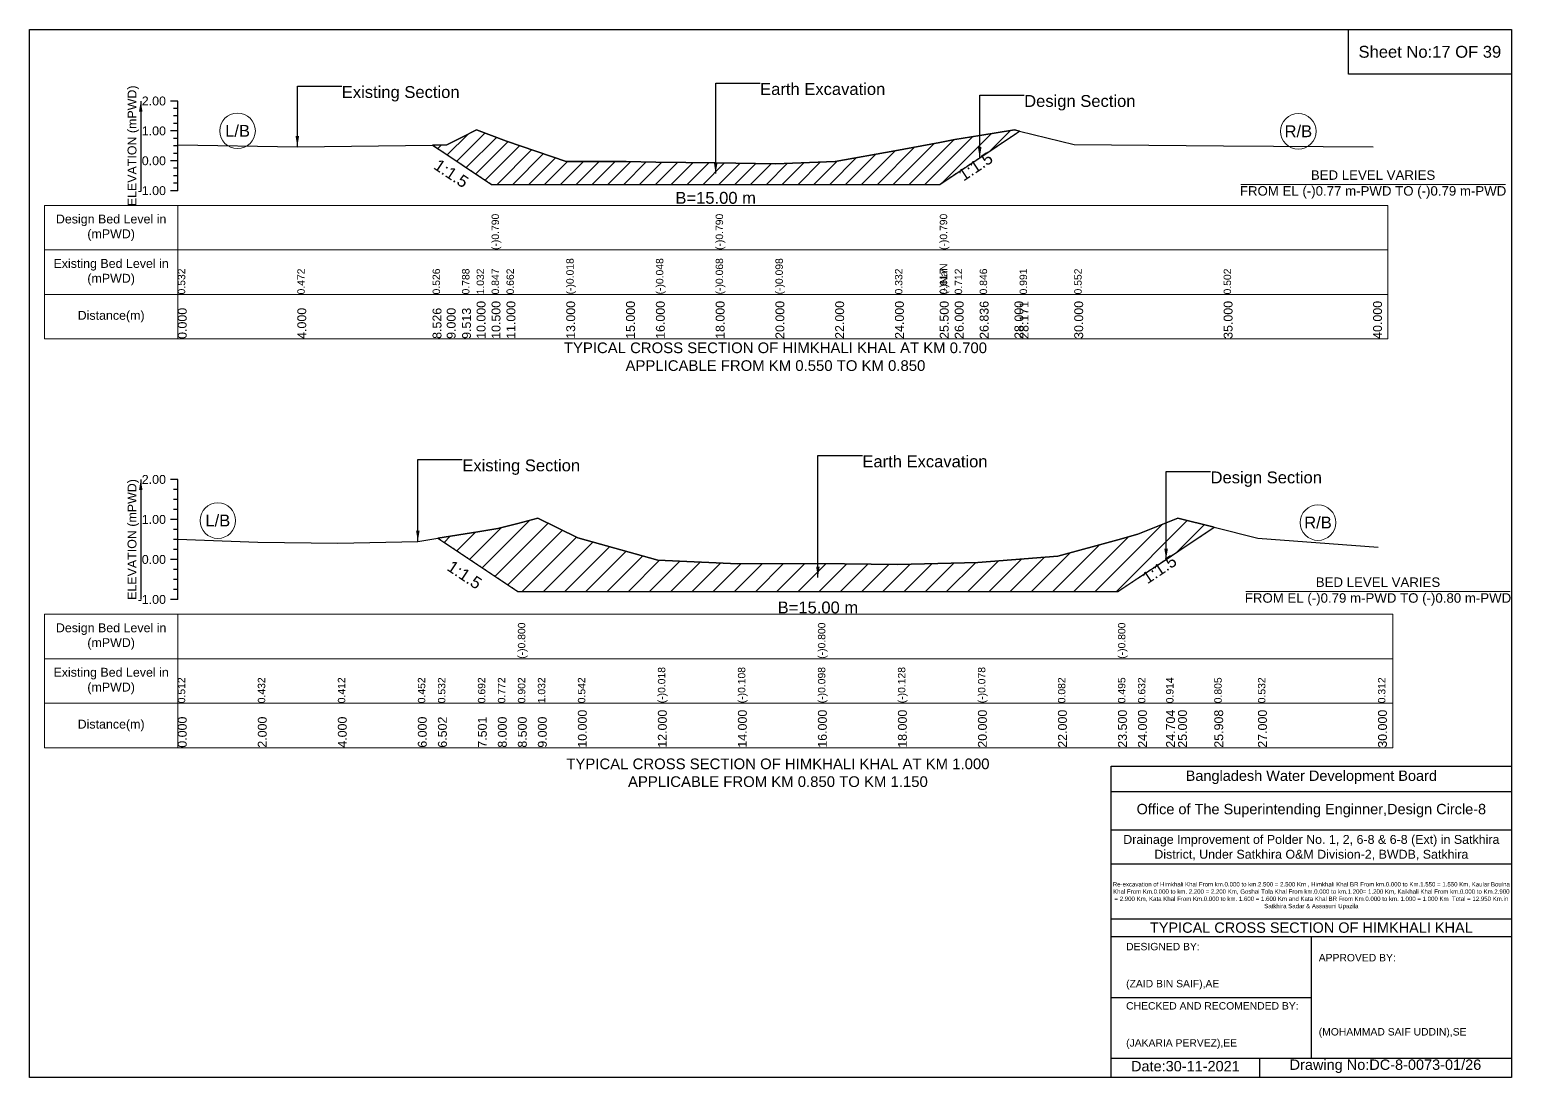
# Model space of a CAD drawing. Header units: inches. Extents: x 93000 to 486000, y -4242 to 0.
# Drawn here: x 260000 to 266000, y -4242 to 0 of the extents above; entities that cross this region are included whole.
import ezdxf

# ---------------------------------------------------------------- set-up
doc = ezdxf.new("R2010")
doc.units = ezdxf.units.IN
doc.header["$LTSCALE"] = 7
doc.header["$MEASUREMENT"] = 0
doc.linetypes.add('DASHED', pattern=[0.75, 0.5, -0.25])
for name, color, linetype, lineweight in [('Cross section Data Border', 7, 'Continuous', 9), ('Cross Section Labels', 7, 'Continuous', 9), ('Design_Bed_Level for Xsection', 7, 'DASHED', 25), ('Existing_Bed_Level for Xsection', 7, 'Continuous', 25), ('Long Section Labels', 7, 'Continuous', 9)]:
    doc.layers.add(name, color=color, linetype=linetype, lineweight=lineweight)
doc.styles.get("Standard").update_dxf_attribs({"font": 'arial.ttf'})
doc.dimstyles.get("Standard").update_dxf_attribs({"dimtxt": 0.18, "dimasz": 0.18, "dimexe": 0.18, "dimexo": 0.0625, "dimgap": 0.09, "dimtad": 0, "dimtih": 1, "dimtoh": 1, "dimdec": 4, "dimzin": 0, "dimdsep": 46, "dimtxsty": 'Standard', "dimcen": 0.09, "dimadec": 0, "dimazin": 0, "dimtfac": 1, "dimtdec": 4, "dimtofl": 0, "dimtmove": 0, "dimatfit": 3, "dimfxl": 1, "dimtolj": 1, "dimtzin": 0, "dimarcsym": 0})

msp = doc.modelspace()

# ---------------------------------------------------------------- hatches: boundary and pattern name
at = {"layer": 'Existing_Bed_Level for Xsection'}
h = msp.add_hatch(dxfattribs=at)
h.set_pattern_fill('ANSI31', color=256, scale=363, style=0)
h.paths.add_polyline_path([(261631.6, -467.5), (261689, -505.7), (261751, -547.1), (261810, -586.4), (261870.5, -626.7), (261931, -626.7), (262173, -626.7), (262415, -626.7), (262536, -626.7), (262778, -626.7), (263020, -626.7), (263262, -626.7), (263504, -626.7), (263685.5, -626.7), (263746, -586.4), (263847.1, -519), (263988, -425.1), (264008.7, -411.2), (263988, -406.3), (263847.1, -428.8), (263746, -445), (263685.5, -456.5), (263504, -491), (263262, -533.3), (263020, -543), (262778, -539.4), (262536, -537), (262415, -533.3), (262173, -533.3), (261931, -451), (261870.5, -428.7), (261810, -406.3), (261751, -435.7), (261689, -466.8)])
h = msp.add_hatch(dxfattribs=at)
h.set_pattern_fill('ANSI31', color=256, scale=486, style=0)
h.paths.add_polyline_path([(261653.3, -2059), (261815.1, -2167), (261896, -2220.9), (261977, -2274.9), (262058, -2274.9), (262220, -2274.9), (262544, -2274.9), (262868, -2274.9), (263192, -2274.9), (263516, -2274.9), (263840, -2274.9), (264164, -2274.9), (264407, -2274.9), (264488, -2220.9), (264602, -2144.9), (264650, -2112.9), (264797, -2014.8), (264650, -1978.1), (264602, -1997.3), (264488, -2042.9), (264407, -2065.2), (264164, -2132), (263840, -2157.9), (263516, -2166), (263192, -2161.1), (262868, -2162.8), (262544, -2148.2), (262220, -2057.5), (262058, -1978.1), (261977, -1999.1), (261896, -2020.2), (261815.1, -2033.1)])

# ---------------------------------------------------------------- linework, layer by layer
for points in [[(260000, 0), (266000, 0), (266000, -4242), (260000, -4242)], [(265340, 0), (266000, 0), (266000, -180), (265340, -180)]]:
    msp.add_lwpolyline(points, close=True)
for points in [[(264380, -4242), (264380, -2982), (266000, -2982)], [(264380, -3084), (266000, -3084)], [(264380, -3240), (266000, -3240)], [(264380, -3378), (266000, -3378)], [(264380, -3600), (266000, -3600)], [(264380, -3672), (266000, -3672)], [(265190, -3672), (265190, -4164)], [(264380, -3918), (265190, -3918)], [(264380, -4164), (266000, -4164)], [(264980, -4164), (264980, -4242)]]:
    msp.add_lwpolyline(points)
at = {"layer": 'Cross section Data Border'}
for points in [[(260060, -712.1), (265500, -712.1), (265500, -1252.1), (260060, -1252.1)], [(260060, -2367.3), (265520, -2367.3), (265520, -2907.3), (260060, -2907.3)]]:
    msp.add_lwpolyline(points, close=True, dxfattribs=at)
for points in [[(260600, -712.1), (260600, -1252.1)], [(260060, -892.1), (265500, -892.1)], [(260060, -1072.1), (265500, -1072.1)], [(260600, -2367.3), (260600, -2907.3)], [(260060, -2547.3), (265520, -2547.3)], [(260060, -2727.3), (265520, -2727.3)]]:
    msp.add_lwpolyline(points, dxfattribs=at)
at = {"layer": 'Cross Section Labels'}
for points in [[(264904.2, -626.7), (265975.8, -626.7)], [(264924.2, -2274.9), (265995.8, -2274.9)]]:
    msp.add_lwpolyline(points, dxfattribs=at)
for centre in [(260842, -409.9), (265137.5, -411.7), (260762, -1987.8), (265217, -1995.9)]:
    msp.add_circle(centre, 72, dxfattribs=at)
at = {"layer": 'Design_Bed_Level for Xsection'}
for points in [[(261631.6, -467.5), (261751, -547.1), (261870.5, -626.7), (262778, -626.7), (263685.5, -626.7), (263847.1, -519), (264008.7, -411.2)], [(261653.3, -2059), (261815.1, -2167), (261977, -2274.9), (263192, -2274.9), (264407, -2274.9), (264602, -2144.9), (264797, -2014.8)]]:
    msp.add_lwpolyline(points, dxfattribs=at)
at = {"layer": 'Existing_Bed_Level for Xsection'}
for points in [[(260600, -289.1), (260570, -289.1)], [(260600, -652.1), (260600, -531.1), (260600, -410.1), (260600, -289.1)], [(260600, -319.4), (260582, -319.4)], [(260600, -349.6), (260582, -349.6)], [(260600, -410.1), (260570, -410.1)], [(260600, -379.9), (260582, -379.9)], [(260600, -466.8), (261084, -474), (261631.6, -467.5), (261689, -466.8), (261751, -435.7), (261810, -406.3), (261870.5, -428.7), (261870.5, -428.7), (261931, -451), (262173, -533.3), (262415, -533.3), (262536, -537), (262778, -539.4), (262778, -539.4), (263020, -543), (263262, -533.3), (263504, -491), (263685.5, -456.5), (263685.5, -456.5), (263746, -445), (263847.1, -428.8), (263988, -406.3), (264008.7, -411.2), (264230, -464.4), (264835, -470.4), (265440, -474)], [(260600, -440.4), (260582, -440.4)], [(260600, -470.6), (260582, -470.6)], [(260600, -531.1), (260570, -531.1)], [(260600, -500.9), (260582, -500.9)], [(260600, -561.4), (260582, -561.4)], [(260600, -591.6), (260582, -591.6)], [(260600, -652.1), (260570, -652.1)], [(260600, -621.9), (260582, -621.9)], [(260600, -1821.3), (260570, -1821.3)], [(260600, -2307.3), (260600, -2145.3), (260600, -1983.3), (260600, -1821.3)], [(260600, -1861.8), (260582, -1861.8)], [(260600, -1902.3), (260582, -1902.3)], [(260600, -1942.8), (260582, -1942.8)], [(260600, -2062.3), (260924, -2075.3), (261248, -2078.5), (261572, -2072), (261653.3, -2059), (261815.1, -2033.1), (261896, -2020.2), (261977, -1999.1), (261977, -1999.1), (262058, -1978.1), (262220, -2057.5), (262544, -2148.2), (262868, -2162.8), (263192, -2161.1), (263192, -2161.1), (263516, -2166), (263840, -2157.9), (264164, -2132), (264407, -2065.2), (264407, -2065.2), (264488, -2042.9), (264602, -1997.3), (264650, -1978.1), (264797, -2014.8), (264974, -2059.1), (265460, -2094.7)], [(260600, -1983.3), (260570, -1983.3)], [(260600, -2023.8), (260582, -2023.8)], [(260600, -2064.3), (260582, -2064.3)], [(260600, -2145.3), (260570, -2145.3)], [(260600, -2104.8), (260582, -2104.8)], [(260600, -2185.8), (260582, -2185.8)], [(260600, -2226.3), (260582, -2226.3)], [(260600, -2266.8), (260582, -2266.8)], [(260600, -2307.3), (260570, -2307.3)]]:
    msp.add_lwpolyline(points, dxfattribs=at)
for points in [[(261631.6, -467.5), (261689, -505.7), (261751, -547.1), (261810, -586.4), (261870.5, -626.7), (261870.5, -626.7), (261931, -626.7), (262173, -626.7), (262415, -626.7), (262536, -626.7), (262778, -626.7), (262778, -626.7), (263020, -626.7), (263262, -626.7), (263504, -626.7), (263685.5, -626.7), (263685.5, -626.7), (263746, -586.4), (263847.1, -519), (263988, -425.1), (264008.7, -411.2), (263988, -406.3), (263847.1, -428.8), (263746, -445), (263685.5, -456.5), (263685.5, -456.5), (263504, -491), (263262, -533.3), (263020, -543), (262778, -539.4), (262778, -539.4), (262536, -537), (262415, -533.3), (262173, -533.3), (261931, -451), (261870.5, -428.7), (261870.5, -428.7), (261810, -406.3), (261751, -435.7), (261689, -466.8)], [(261653.3, -2059), (261653.3, -2059), (261815.1, -2167), (261896, -2220.9), (261977, -2274.9), (261977, -2274.9), (262058, -2274.9), (262220, -2274.9), (262544, -2274.9), (262868, -2274.9), (263192, -2274.9), (263192, -2274.9), (263516, -2274.9), (263840, -2274.9), (264164, -2274.9), (264407, -2274.9), (264407, -2274.9), (264488, -2220.9), (264602, -2144.9), (264650, -2112.9), (264797, -2014.8), (264797, -2014.8), (264797, -2014.8), (264650, -1978.1), (264602, -1997.3), (264488, -2042.9), (264407, -2065.2), (264407, -2065.2), (264164, -2132), (263840, -2157.9), (263516, -2166), (263192, -2161.1), (263192, -2161.1), (262868, -2162.8), (262544, -2148.2), (262220, -2057.5), (262058, -1978.1), (261977, -1999.1), (261977, -1999.1), (261896, -2020.2), (261815.1, -2033.1), (261653.3, -2059)]]:
    msp.add_lwpolyline(points, close=True, dxfattribs=at)

# ---------------------------------------------------------------- texts
at = {"attachment_point": 5}
for s, insert, char_height in [('Sheet No:17 OF 39', (265670, -90), 48), ('Bangladesh Water Development Board', (265190, -3027), 42), ('Office of The Superintending Enginner,Design Circle-8', (265190, -3162), 42)]:
    msp.add_mtext(s, dxfattribs=dict(at, insert=insert, char_height=char_height))
for s, insert, char_height, width, attachment_point in [('Drainage Improvement of Polder No. 1, 2, 6-8 & 6-8 (Ext) in Satkhira District, Under Satkhira O&M Division-2, BWDB, Satkhira', (265190, -3312), 36, 1680, 5), ('Re-excavation of Himkhali Khal From km.0.000 to km.2.500 = 2.500 Km , Himkhali Khal BR From km.0.000 to Km.1.550 = 1.550 Km, Kaular Boulna Khal From Km.0.000 to km. 2.200 = 2.200 Km, Goshai Tola Khal From km.0.000 to km.1.200= 1.200 Km, Kaikhali Khal From km.0.000 to Km.2.900 = 2.900 Km, Kata Khal From Km.0.000 to km. 1.600 = 1.600 Km and Kata Khal BR From Km.0.000 to km. 1.000 = 1.000 Km  Total = 12.950 Km.in Satkhira Sadar & Assasuni Upazila', (265190, -3507), 17.611, 1620, 5), ('TYPICAL CROSS SECTION OF HIMKHALI KHAL', (265190, -3636), 42, 1680, 5), ('DESIGNED BY:^J^J^J(ZAID BIN SAIF),AE', (264440, -3792), 30, 840, 4), ('APPROVED BY:^J^J^J^J^J^J(MOHAMMAD SAIF UDDIN),SE', (265220, -3912), 30, 840, 4), ('CHECKED AND RECOMENDED BY:^J^J^J(JAKARIA PERVEZ),EE', (264440, -4032), 30, 840, 4), ('Date:30-11-2021', (264680, -4197), 42, 840, 5), ('Drawing No:DC-8-0073-01/26', (265490, -4197), 42, 1320, 5)]:
    msp.add_mtext(s, dxfattribs=dict(insert=insert, char_height=char_height, width=width, attachment_point=attachment_point))
at = {"layer": 'Cross section Data Border', "char_height": 36, "width": 480, "attachment_point": 5}
for s, insert in [('Design Bed Level in (mPWD)', (260330, -802.1)), ('Existing Bed Level in (mPWD)', (260330, -982.1)), ('Distance(m)', (260330, -1162.1)), ('Design Bed Level in (mPWD)', (260330, -2457.3)), ('Existing Bed Level in (mPWD)', (260330, -2637.3)), ('Distance(m)', (260330, -2817.3))]:
    msp.add_mtext(s, dxfattribs=dict(at, insert=insert))
at = {"layer": 'Cross Section Labels'}
for s, insert, char_height, attachment_point in [('Existing Section', (261264, -228.6), 48, 1), ('Earth Excavation', (262958, -216.5), 48, 1), ('Design Section', (264027.1, -264.9), 48, 1), ('L/B', (260842, -409.9), 48, 5), ('R/B', (265137.5, -411.7), 48, 5), ('BED LEVEL VARIES ^JFROM EL (-)0.77 m-PWD TO (-)0.79 m-PWD', (265440, -626.7), 38.4, 5), ('B=15.00 m', (262778, -657), 48, 2), ('TYPICAL CROSS SECTION OF HIMKHALI KHAL AT KM 0.700^JAPPLICABLE FROM KM 0.550 TO KM 0.850', (263020, -1324.5), 43.2, 5), ('Existing Section', (261752, -1740.3), 48, 1), ('Earth Excavation', (263372, -1724.1), 48, 1), ('Design Section', (264782, -1788.9), 48, 1), ('L/B', (260762, -1987.8), 48, 5), ('R/B', (265217, -1995.9), 48, 5), ('BED LEVEL VARIES ^JFROM EL (-)0.79 m-PWD TO (-)0.80 m-PWD', (265460, -2274.9), 38.4, 5), ('B=15.00 m', (263192, -2315.4), 48, 2), ('TYPICAL CROSS SECTION OF HIMKHALI KHAL AT KM 1.000^JAPPLICABLE FROM KM 0.850 TO KM 1.150', (263030, -3009), 43.2, 5)]:
    msp.add_mtext(s, dxfattribs=dict(at, insert=insert, char_height=char_height, attachment_point=attachment_point))
at = {"layer": 'Cross Section Labels', "char_height": 48, "attachment_point": 2}
for insert, rotation in [((261720.8, -562.2), 326.30993), ((263816.9, -534.1), 33.69007), ((261774.6, -2187.2), 326.30993), ((264561.5, -2165.1), 33.69007)]:
    msp.add_mtext('1:1.5', dxfattribs=dict(at, insert=insert, rotation=rotation))
at = {"layer": 'Existing_Bed_Level for Xsection', "char_height": 36, "attachment_point": 5, "rotation": 90}
for insert in [(260420, -470.6), (260420, -2064.3)]:
    msp.add_mtext('ELEVATION (mPWD)', dxfattribs=dict(at, insert=insert))
at = {"layer": 'Existing_Bed_Level for Xsection', "char_height": 36, "attachment_point": 6}
for s, insert in [('2.00', (260552, -289.1)), ('1.00', (260552, -410.1)), ('0.00', (260552, -531.1)), ('-1.00', (260552, -652.1)), ('2.00', (260552, -1821.3)), ('1.00', (260552, -1983.3)), ('0.00', (260552, -2145.3)), ('-1.00', (260552, -2307.3))]:
    msp.add_mtext(s, dxfattribs=dict(at, insert=insert))
at = {"layer": 'Long Section Labels', "attachment_point": 1, "rotation": 90}
for s, insert, char_height in [('(-)0.790', (261870.5, -892.1), 30), ('(-)0.790', (262778, -892.1), 30), ('(-)0.790', (263685.5, -892.1), 30), ('(-)0.018', (262173, -1072.1), 30), ('(-)0.018', (262173, -1072.1), 30), ('(-)0.018', (262173, -1072.1), 30), ('(-)0.048', (262536, -1072.1), 30), ('(-)0.068', (262778, -1072.1), 30), ('(-)0.068', (262778, -1072.1), 30), ('(-)0.068', (262778, -1072.1), 30), ('(-)0.098', (263020, -1072.1), 30), ('(-)NaN', (263685.5, -1072.1), 30), ('0.532', (260600, -1072.1), 30), ('0.532', (260600, -1072.1), 30), ('0.472', (261084, -1072.1), 30), ('0.472', (261084, -1072.1), 30), ('0.526', (261631.6, -1072.1), 30), ('0.788', (261751, -1072.1), 30), ('1.032', (261810, -1072.1), 30), ('1.032', (261810, -1072.1), 30), ('0.847', (261870.5, -1072.1), 30), ('0.847', (261870.5, -1072.1), 30), ('0.847', (261870.5, -1072.1), 30), ('0.662', (261931, -1072.1), 30), ('0.332', (263504, -1072.1), 30), ('0.617', (263685.5, -1072.1), 30), ('0.617', (263685.5, -1072.1), 30), ('0.712', (263746, -1072.1), 30), ('0.846', (263847.1, -1072.1), 30), ('0.991', (264008.7, -1072.1), 30), ('0.552', (264230, -1072.1), 30), ('0.502', (264835, -1072.1), 30), ('0.000', (260600, -1252.1), 36), ('4.000', (261084, -1252.1), 36), ('8.526', (261631.6, -1252.1), 36), ('9.000', (261689, -1252.1), 36), ('9.513', (261751, -1252.1), 36), ('10.000', (261810, -1252.1), 36), ('10.500', (261870.5, -1252.1), 36), ('10.500', (261870.5, -1252.1), 36), ('10.500', (261870.5, -1252.1), 36), ('11.000', (261931, -1252.1), 36), ('13.000', (262173, -1252.1), 36), ('15.000', (262415, -1252.1), 36), ('16.000', (262536, -1252.1), 36), ('18.000', (262778, -1252.1), 36), ('18.000', (262778, -1252.1), 36), ('18.000', (262778, -1252.1), 36), ('20.000', (263020, -1252.1), 36), ('22.000', (263262, -1252.1), 36), ('24.000', (263504, -1252.1), 36), ('25.500', (263685.5, -1252.1), 36), ('25.500', (263685.5, -1252.1), 36), ('25.500', (263685.5, -1252.1), 36), ('26.000', (263746, -1252.1), 36), ('26.836', (263847.1, -1252.1), 36), ('28.000', (263988, -1252.1), 36), ('28.171', (264008.7, -1252.1), 36), ('30.000', (264230, -1252.1), 36), ('35.000', (264835, -1252.1), 36), ('40.000', (265440, -1252.1), 36), ('(-)0.800', (261977, -2547.3), 30), ('(-)0.800', (263192, -2547.3), 30), ('(-)0.800', (264407, -2547.3), 30), ('0.512', (260600, -2727.3), 30), ('0.432', (260924, -2727.3), 30), ('0.412', (261248, -2727.3), 30), ('0.452', (261572, -2727.3), 30), ('0.532', (261653.3, -2727.3), 30), ('0.692', (261815.1, -2727.3), 30), ('0.772', (261896, -2727.3), 30), ('0.902', (261977, -2727.3), 30), ('0.902', (261977, -2727.3), 30), ('0.902', (261977, -2727.3), 30), ('1.032', (262058, -2727.3), 30), ('1.032', (262058, -2727.3), 30), ('0.542', (262220, -2727.3), 30), ('(-)0.018', (262544, -2727.3), 30), ('(-)0.108', (262868, -2727.3), 30), ('(-)0.098', (263192, -2727.3), 30), ('(-)0.098', (263192, -2727.3), 30), ('(-)0.098', (263192, -2727.3), 30), ('(-)0.128', (263516, -2727.3), 30), ('(-)0.078', (263840, -2727.3), 30), ('0.082', (264164, -2727.3), 30), ('0.495', (264407, -2727.3), 30), ('0.495', (264407, -2727.3), 30), ('0.495', (264407, -2727.3), 30), ('0.632', (264488, -2727.3), 30), ('0.914', (264602, -2727.3), 30), ('0.805', (264797, -2727.3), 30), ('0.532', (264974, -2727.3), 30), ('0.312', (265460, -2727.3), 30), ('10.000', (262220, -2907.3), 36), ('12.000', (262544, -2907.3), 36), ('14.000', (262868, -2907.3), 36), ('16.000', (263192, -2907.3), 36), ('16.000', (263192, -2907.3), 36), ('16.000', (263192, -2907.3), 36), ('18.000', (263516, -2907.3), 36), ('20.000', (263840, -2907.3), 36), ('22.000', (264164, -2907.3), 36), ('23.500', (264407, -2907.3), 36), ('23.500', (264407, -2907.3), 36), ('23.500', (264407, -2907.3), 36), ('24.000', (264488, -2907.3), 36), ('24.704', (264602, -2907.3), 36), ('25.000', (264650, -2907.3), 36), ('25.908', (264797, -2907.3), 36), ('27.000', (264974, -2907.3), 36), ('30.000', (265460, -2907.3), 36), ('0.000', (260600, -2907.3), 36), ('2.000', (260924, -2907.3), 36), ('4.000', (261248, -2907.3), 36), ('6.000', (261572, -2907.3), 36), ('6.502', (261653.3, -2907.3), 36), ('7.501', (261815.1, -2907.3), 36), ('8.000', (261896, -2907.3), 36), ('8.500', (261977, -2907.3), 36), ('8.500', (261977, -2907.3), 36), ('8.500', (261977, -2907.3), 36), ('9.000', (262058, -2907.3), 36)]:
    msp.add_mtext(s, dxfattribs=dict(at, insert=insert, char_height=char_height))

# ---------------------------------------------------------------- leaders
at = {"layer": 'Cross Section Labels', "annotation_type": 0, "has_hookline": 1, "hookline_direction": 0}
for points, text_width in [([(261084, -474), (261084, -228.6), (261263.9, -228.6)], 467.2), ([(262778, -583.1), (262778, -216.5), (262957.9, -216.5)], 497), ([(263847.1, -519), (263847.1, -264.9), (264027, -264.9)], 441.2), ([(263192, -2218), (263192, -1724.1), (263371.9, -1724.1)], 497), ([(261572, -2072), (261572, -1740.3), (261751.9, -1740.3)], 467.2), ([(264602, -2144.9), (264602, -1788.9), (264781.9, -1788.9)], 441.2)]:
    msp.add_leader(points, dimstyle='Standard', override={"dimasz": 43.2}, dxfattribs=dict(at, text_width=text_width))
at = {"layer": 'Existing_Bed_Level for Xsection'}
for points in [[(260450, -289.1), (260450, -652.1)], [(260450, -1821.3), (260450, -2307.3)]]:
    msp.add_leader(points, dimstyle='Standard', override={"dimasz": 43.2}, dxfattribs=at)

doc.saveas('drawing.dxf')
